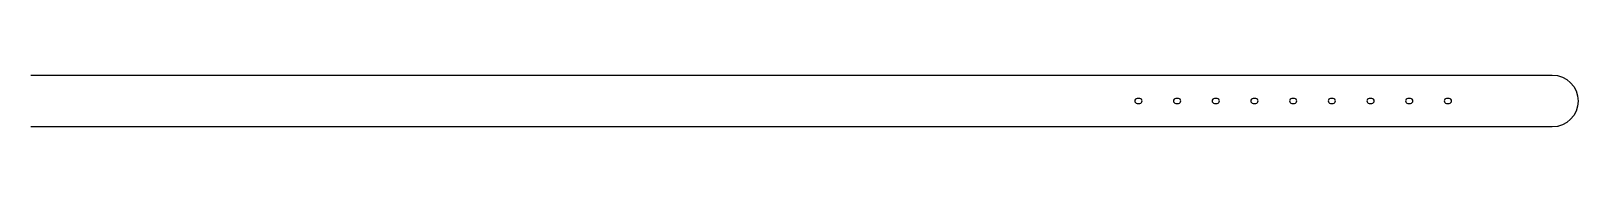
# Model space of a CAD drawing. Header units: millimetres. Extents: x 1716 to 2916, y 1771 to 1811.
import ezdxf

# ---------------------------------------------------------------- set-up
doc = ezdxf.new("R2010")
doc.units = ezdxf.units.MM

msp = doc.modelspace()

# ---------------------------------------------------------------- linework, layer by layer
msp.add_line((2900.6, 1770.8), (2900.6, 1770.8))
msp.add_lwpolyline([(1715.6, 1810.8), (2895.6, 1810.8, -1), (2895.6, 1770.8), (1715.6, 1770.8)], format="xyb")
for points in [[(2573.6, 1792.7, 1), (2573.6, 1789), (2575.6, 1789, 1), (2575.6, 1792.7)], [(2603.6, 1792.7, 1), (2603.6, 1789), (2605.6, 1789, 1), (2605.6, 1792.7)], [(2633.6, 1792.7, 1), (2633.6, 1789), (2635.6, 1789, 1), (2635.6, 1792.7)], [(2663.6, 1792.7, 1), (2663.6, 1789), (2665.6, 1789, 1), (2665.6, 1792.7)], [(2693.6, 1792.7, 1), (2693.6, 1789), (2695.6, 1789, 1), (2695.6, 1792.7)], [(2723.6, 1792.7, 1), (2723.6, 1789), (2725.6, 1789, 1), (2725.6, 1792.7)], [(2753.6, 1792.7, 1), (2753.6, 1789), (2755.6, 1789, 1), (2755.6, 1792.7)], [(2783.6, 1792.7, 1), (2783.6, 1789), (2785.6, 1789, 1), (2785.6, 1792.7)], [(2813.6, 1792.7, 1), (2813.6, 1789), (2815.6, 1789, 1), (2815.6, 1792.7)]]:
    msp.add_lwpolyline(points, format="xyb", close=True)

doc.saveas('drawing.dxf')
